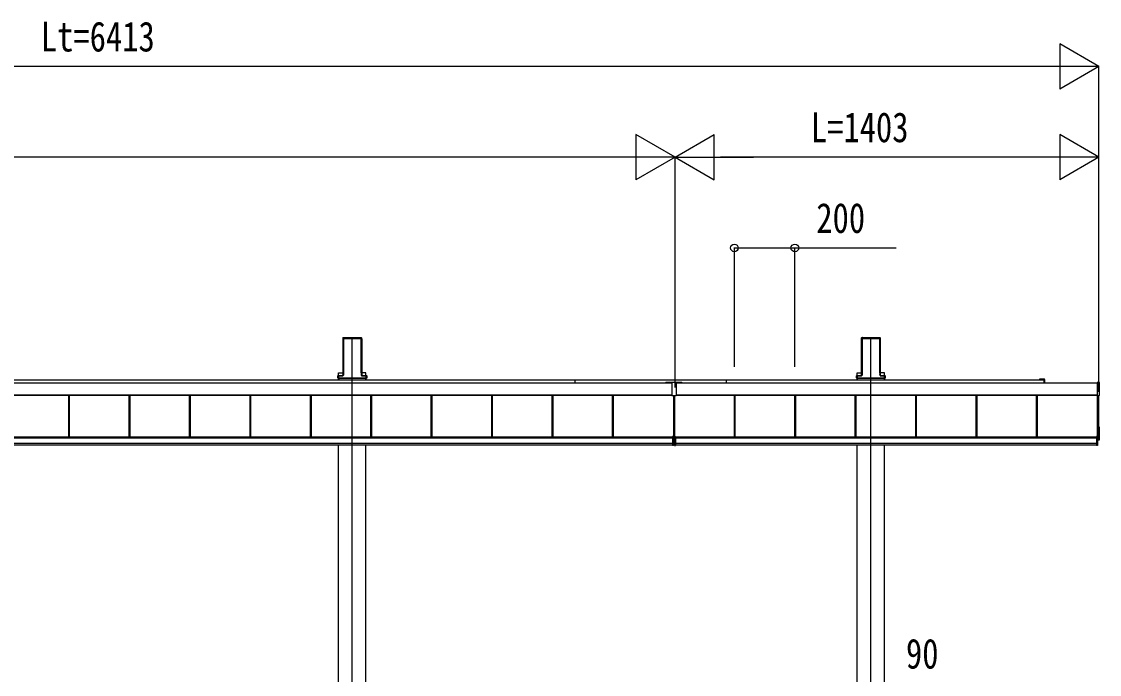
# Model space of a CAD drawing. Units: millimetres, scale not verified. Extents: x -12615 to 12615, y -8910 to 8910.
# Drawn here: x 33 to 3600, y -3574 to -1415 of the extents above; entities that cross this region are included whole.
import ezdxf
from ezdxf.enums import TextEntityAlignment as Align

# ---------------------------------------------------------------- set-up
doc = ezdxf.new("R2010")
doc.units = ezdxf.units.MM
doc.header["$LTSCALE"] = 50
for name, color, linetype in [('0-3_YKK_12', 2, 'Continuous'), ('0-4_YKK_13', 4, 'Continuous'), ('0-5_YKK_A1', 4, 'Continuous'), ('0-6_YKK_D', 6, 'Continuous')]:
    doc.layers.add(name, color=color, linetype=linetype)
doc.styles.add('ＭＳ ゴシック', font='')
doc.styles.get('ＭＳ ゴシック').set_extended_font_data('MS Gothic')

msp = doc.modelspace()

# ---------------------------------------------------------------- linework, layer by layer
at = {"layer": '0-3_YKK_12'}
for p, q in [((1127.06, -5765), (1127.06, -2460.69)), ((2843.06, -5765), (2843.06, -2460.69))]:
    msp.add_line(p, q, dxfattribs=at)
at = {"layer": '0-4_YKK_13'}
for p, q in [((1865.06, -2609.61), (1865.06, -2599.13)), ((1865.06, -2599.13), (2365.06, -2599.13)), ((2365.06, -2609.61), (2365.06, -2599.13)), ((2165.06, -2607.71), (2165.06, -2609.71)), ((2165.06, -2607.71), (2218.06, -2607.71)), ((2165.06, -2609.71), (2184.06, -2609.71)), ((2184.06, -2609.71), (2184.06, -2652.71)), ((2199.06, -2609.71), (2199.06, -2652.71)), ((2199.06, -2609.71), (2218.06, -2609.71)), ((2218.06, -2609.71), (2218.06, -2607.71)), ((2199.06, -2652.71), (2184.06, -2652.71))]:
    msp.add_line(p, q, dxfattribs=at)
at = {"layer": '0-5_YKK_A1'}
for p, q in [((1096.17, -2460.19), (1095.82, -2465.69)), ((1096.61, -2460.65), (1096.17, -2460.19)), ((1096.67, -2459.72), (1098.71, -2459.72)), ((1096.67, -2459.72), (1097.11, -2460.19)), ((1097.19, -2461.21), (1097.19, -2576.34)), ((1099.02, -2460.05), (1098.71, -2459.72)), ((1099.02, -2460.05), (1155.1, -2460.05)), ((1155.1, -2460.05), (1155.41, -2459.72)), ((1155.41, -2459.72), (1157.45, -2459.72)), ((1156.93, -2576.34), (1156.93, -2461.21)), ((1157.01, -2460.19), (1157.45, -2459.72)), ((1157.95, -2460.19), (1157.51, -2460.65)), ((1157.95, -2460.19), (1158.3, -2465.69)), ((2812.17, -2460.19), (2811.82, -2465.69)), ((2812.61, -2460.65), (2812.17, -2460.19)), ((2812.67, -2459.72), (2814.71, -2459.72)), ((2812.67, -2459.72), (2813.11, -2460.19)), ((2813.19, -2461.21), (2813.19, -2576.34)), ((2815.02, -2460.05), (2814.71, -2459.72)), ((2815.02, -2460.05), (2871.1, -2460.05)), ((2871.1, -2460.05), (2871.41, -2459.72)), ((2871.41, -2459.72), (2873.45, -2459.72)), ((2872.93, -2576.34), (2872.93, -2461.21)), ((2873.01, -2460.19), (2873.45, -2459.72)), ((2873.95, -2460.19), (2873.51, -2460.65)), ((2873.95, -2460.19), (2874.3, -2465.69)), ((1095.81, -2466.04), (1095.81, -2582.71)), ((1096.69, -2576.66), (1096.69, -2461.54)), ((1099.56, -2463.19), (1154.56, -2463.19)), ((1099.56, -2584.54), (1099.56, -2463.19)), ((1157.43, -2461.54), (1157.43, -2576.66)), ((1158.31, -2466.04), (1158.31, -2582.71)), ((2811.81, -2466.04), (2811.81, -2582.71)), ((2812.69, -2576.66), (2812.69, -2461.54)), ((2815.56, -2463.19), (2870.56, -2463.19)), ((2815.56, -2584.54), (2815.56, -2463.19)), ((2873.43, -2461.54), (2873.43, -2576.66)), ((2874.31, -2466.04), (2874.31, -2582.71)), ((-2632.94, -2599.63), (1865.06, -2599.63)), ((1079.19, -2593.46), (1079.19, -2593.96)), ((1079.19, -2593.96), (1079.65, -2593.96)), ((1079.65, -2593.46), (1079.65, -2586.58)), ((1081.65, -2593.46), (1079.65, -2593.46)), ((1081.65, -2593.96), (1079.65, -2593.96)), ((1079.66, -2593.46), (1079.66, -2593.96)), ((1079.69, -2585.61), (1094.7, -2585.61)), ((1081.65, -2586.66), (1081.65, -2593.46)), ((1095.23, -2586.66), (1081.65, -2586.66)), ((1081.65, -2593.46), (1172.47, -2593.46)), ((1081.65, -2593.46), (1081.65, -2593.96)), ((1081.65, -2593.96), (1172.47, -2593.96)), ((1081.86, -2576.28), (1095.81, -2576.28)), ((1081.86, -2585.61), (1081.86, -2576.28)), ((1081.86, -2599.63), (1081.86, -2593.96)), ((1082.06, -2593.96), (1082.06, -2599.63)), ((1083.06, -2593.62), (1171.06, -2593.62)), ((1095.8, -2583.07), (1095.7, -2584.68)), ((1096.22, -2585.23), (1096.6, -2579.14)), ((1097.1, -2579.17), (1096.72, -2585.26)), ((1157.4, -2585.26), (1157.02, -2579.17)), ((1157.52, -2579.14), (1157.9, -2585.23)), ((1172.26, -2576.28), (1158.31, -2576.28)), ((1158.32, -2583.07), (1158.42, -2584.68)), ((1158.89, -2586.17), (1172.47, -2586.17)), ((1172.47, -2586.66), (1158.89, -2586.66)), ((1159.42, -2585.61), (1174.43, -2585.61)), ((1172.06, -2593.96), (1172.06, -2599.63)), ((1172.26, -2585.61), (1172.26, -2576.28)), ((1172.26, -2599.63), (1172.26, -2593.96)), ((1172.47, -2586.17), (1172.47, -2586.66)), ((1172.47, -2593.46), (1172.47, -2586.66)), ((1174.46, -2593.46), (1172.47, -2593.46)), ((1172.47, -2593.46), (1172.47, -2593.96)), ((1174.46, -2593.96), (1172.47, -2593.96)), ((1174.46, -2586.58), (1174.46, -2593.46)), ((1174.93, -2593.96), (1174.46, -2593.96)), ((1174.47, -2593.46), (1174.47, -2593.96)), ((1174.93, -2593.46), (1174.93, -2593.96)), ((2365.06, -2599.63), (3402.31, -2599.63)), ((2795.19, -2593.46), (2795.19, -2593.96)), ((2795.19, -2593.96), (2795.65, -2593.96)), ((2795.65, -2593.46), (2795.65, -2586.58)), ((2797.65, -2593.46), (2795.65, -2593.46)), ((2797.65, -2593.96), (2795.65, -2593.96)), ((2795.66, -2593.46), (2795.66, -2593.96)), ((2795.69, -2585.61), (2810.7, -2585.61)), ((2797.65, -2586.66), (2797.65, -2593.46)), ((2811.23, -2586.66), (2797.65, -2586.66)), ((2797.65, -2593.46), (2888.47, -2593.46)), ((2797.65, -2593.46), (2797.65, -2593.96)), ((2797.65, -2593.96), (2888.47, -2593.96)), ((2797.86, -2576.28), (2811.81, -2576.28)), ((2797.86, -2585.61), (2797.86, -2576.28)), ((2797.86, -2599.63), (2797.86, -2593.96)), ((2798.06, -2593.96), (2798.06, -2599.63)), ((2799.06, -2593.62), (2887.06, -2593.62)), ((2811.8, -2583.07), (2811.7, -2584.68)), ((2812.22, -2585.23), (2812.6, -2579.14)), ((2813.1, -2579.17), (2812.72, -2585.26)), ((2873.4, -2585.26), (2873.02, -2579.17)), ((2873.52, -2579.14), (2873.9, -2585.23)), ((2888.26, -2576.28), (2874.31, -2576.28)), ((2874.32, -2583.07), (2874.42, -2584.68)), ((2874.89, -2586.17), (2888.47, -2586.17)), ((2888.47, -2586.66), (2874.89, -2586.66)), ((2875.42, -2585.61), (2890.43, -2585.61)), ((2888.06, -2593.96), (2888.06, -2599.63)), ((2888.26, -2585.61), (2888.26, -2576.28)), ((2888.26, -2599.63), (2888.26, -2593.96)), ((2888.47, -2586.17), (2888.47, -2586.66)), ((2888.47, -2593.46), (2888.47, -2586.66)), ((2890.46, -2593.46), (2888.47, -2593.46)), ((2888.47, -2593.46), (2888.47, -2593.96)), ((2890.46, -2593.96), (2888.47, -2593.96)), ((2890.46, -2586.58), (2890.46, -2593.46)), ((2890.93, -2593.96), (2890.46, -2593.96)), ((2890.47, -2593.46), (2890.47, -2593.96)), ((2890.93, -2593.46), (2890.93, -2593.96)), ((3407.6, -2597.13), (3402.31, -2597.13)), ((3402.31, -2599.63), (3415.76, -2599.63)), ((3416.06, -2597.13), (3408.52, -2597.13)), ((3416.06, -2599.93), (3416.06, -2609.61)), ((3418.56, -2609.61), (3418.56, -2599.63)), ((-2808.44, -2609.61), (2165.06, -2609.61)), ((2218.06, -2609.61), (3591.56, -2609.61)), ((3599.56, -2650.05), (3599.56, -2609.02)), ((-2808.44, -2649.55), (2184.06, -2649.55)), ((-2808.44, -2649.79), (2184.06, -2649.79)), ((188.56, -2787.7), (188.56, -2649.79)), ((188.56, -2787.7), (188.56, -2649.79)), ((191.16, -2787.7), (191.16, -2649.79)), ((191.16, -2787.7), (191.16, -2649.79)), ((191.56, -2787.7), (191.56, -2649.79)), ((388.56, -2787.7), (388.56, -2649.79)), ((391.16, -2787.7), (391.16, -2649.79)), ((391.56, -2787.7), (391.56, -2649.79)), ((588.56, -2787.7), (588.56, -2649.79)), ((591.16, -2787.7), (591.16, -2649.79)), ((591.56, -2787.7), (591.56, -2649.79)), ((788.56, -2787.7), (788.56, -2649.79)), ((791.16, -2787.7), (791.16, -2649.79)), ((791.56, -2787.7), (791.56, -2649.79)), ((988.56, -2787.7), (988.56, -2649.79)), ((991.16, -2787.7), (991.16, -2649.79)), ((991.56, -2787.7), (991.56, -2649.79)), ((1188.56, -2787.7), (1188.56, -2649.79)), ((1191.16, -2787.7), (1191.16, -2649.79)), ((1191.56, -2787.7), (1191.56, -2649.79)), ((1388.56, -2787.7), (1388.56, -2649.79)), ((1391.16, -2787.7), (1391.16, -2649.79)), ((1391.56, -2787.7), (1391.56, -2649.79)), ((1588.56, -2787.7), (1588.56, -2649.79)), ((1591.16, -2787.7), (1591.16, -2649.79)), ((1591.56, -2787.7), (1591.56, -2649.79)), ((1788.56, -2787.7), (1788.56, -2649.79)), ((1791.16, -2787.7), (1791.16, -2649.79)), ((1791.56, -2787.7), (1791.56, -2649.79)), ((1988.56, -2787.7), (1988.56, -2649.79)), ((1991.16, -2787.7), (1991.16, -2649.79)), ((1991.56, -2787.7), (1991.56, -2649.79)), ((2190.06, -2652.71), (2190.06, -2787.44)), ((2190.26, -2652.71), (2190.26, -2787.44)), ((2192.77, -2652.71), (2192.77, -2787.44)), ((2193.06, -2652.71), (2193.06, -2787.44)), ((2199.06, -2649.55), (3591.56, -2649.55)), ((2199.06, -2649.79), (3591.56, -2649.79)), ((2391.56, -2787.7), (2391.56, -2649.79)), ((2394.56, -2787.7), (2394.56, -2649.79)), ((2591.56, -2787.7), (2591.56, -2649.79)), ((2594.16, -2787.7), (2594.16, -2649.79)), ((2594.56, -2787.7), (2594.56, -2649.79)), ((2791.56, -2787.7), (2791.56, -2649.79)), ((2794.16, -2787.7), (2794.16, -2649.79)), ((2794.56, -2787.7), (2794.56, -2649.79)), ((2991.56, -2787.7), (2991.56, -2649.79)), ((2994.16, -2787.7), (2994.16, -2649.79)), ((2994.56, -2787.7), (2994.56, -2649.79)), ((3191.56, -2787.7), (3191.56, -2649.79)), ((3194.16, -2787.7), (3194.16, -2649.79)), ((3194.56, -2787.7), (3194.56, -2649.79)), ((3391.56, -2787.7), (3391.56, -2649.79)), ((3394.16, -2787.7), (3394.16, -2649.79)), ((3394.56, -2787.7), (3394.56, -2649.79)), ((3591.56, -2650.82), (3591.56, -2651.32)), ((3591.56, -2651.32), (3599.09, -2650.86)), ((3593.06, -2814.97), (3593.06, -2651.23)), ((3598.06, -2796.94), (3598.06, -2650.92)), ((3599.09, -2755.8), (3598.06, -2755.73)), ((3599.56, -2797.32), (3599.56, -2756.29)), ((-2806.44, -2787.7), (2186.56, -2787.7)), ((-2806.44, -2789.71), (2186.56, -2789.71)), ((-2806.44, -2791.51), (2186.56, -2791.51)), ((-2806.44, -2791.51), (2186.56, -2791.51)), ((-2806.44, -2808.48), (2186.56, -2808.48)), ((-2806.44, -2814.97), (2186.56, -2814.97)), ((1081.86, -5565), (1081.86, -2814.97)), ((1172.26, -5565), (1172.26, -2814.97)), ((2190.06, -2787.44), (2186.56, -2787.44)), ((2190.06, -2809.88), (2186.56, -2809.88)), ((2190.06, -2816.49), (2186.56, -2816.49)), ((2190.26, -2787.44), (2192.77, -2787.44)), ((2193.06, -2787.44), (2196.56, -2787.44)), ((2193.06, -2809.88), (2196.56, -2809.88)), ((2193.06, -2816.49), (2196.56, -2816.49)), ((2196.56, -2787.7), (3589.56, -2787.7)), ((2196.56, -2789.71), (3589.56, -2789.71)), ((2196.56, -2791.51), (3589.56, -2791.51)), ((2196.56, -2791.51), (3589.56, -2791.51)), ((2196.56, -2808.48), (3589.56, -2808.48)), ((2196.56, -2814.97), (3589.56, -2814.97)), ((2797.86, -5565), (2797.86, -2814.97)), ((2888.26, -5565), (2888.26, -2814.97)), ((3593.06, -2787.44), (3589.56, -2787.44)), ((3593.06, -2809.88), (3589.56, -2809.88)), ((3593.06, -2816.49), (3589.56, -2816.49)), ((3598.06, -2796.94), (3593.06, -2796.94)), ((3593.06, -2798.49), (3599.09, -2798.12))]:
    msp.add_line(p, q, dxfattribs=at)
for points in [[(1079.19, -2586.11), (1079.19, -2593.46), (1079.65, -2593.46)], [(1081.65, -2586.66), (1081.65, -2586.17), (1095.23, -2586.17)], [(1174.93, -2586.11), (1174.93, -2593.46), (1174.46, -2593.46)], [(2795.19, -2586.11), (2795.19, -2593.46), (2795.65, -2593.46)], [(2797.65, -2586.66), (2797.65, -2586.17), (2811.23, -2586.17)], [(2890.93, -2586.11), (2890.93, -2593.46), (2890.46, -2593.46)], [(3599.09, -2608.53), (3591.56, -2608.07), (3591.56, -2608.57), (3591.56, -2650.82)], [(2186.56, -2787.44), (2186.56, -2809.88), (2186.56, -2816.49)], [(2187.06, -2787.44), (2187.06, -2809.88), (2187.06, -2816.49)], [(2190.06, -2787.44), (2190.06, -2809.88), (2190.06, -2816.49)], [(2193.06, -2787.44), (2193.06, -2809.88), (2193.06, -2816.49)], [(2196.06, -2787.44), (2196.06, -2809.88), (2196.06, -2816.49)], [(2196.56, -2787.44), (2196.56, -2809.88), (2196.56, -2816.49)], [(3589.56, -2787.44), (3589.56, -2809.88), (3589.56, -2816.49)], [(3590.06, -2787.44), (3590.06, -2809.88), (3590.06, -2816.49)], [(3593.06, -2787.44), (3593.06, -2809.88), (3593.06, -2816.49)]]:
    msp.add_lwpolyline(points, dxfattribs=at)
for centre, radius, start, end in [((1080.16, -2586.58), 0.501, 90.24971, 179.75029), ((1173.96, -2586.58), 0.501, 0.24971, 89.75029), ((2796.16, -2586.58), 0.501, 90.24971, 179.75029), ((2889.96, -2586.58), 0.501, 0.24971, 89.75029), ((3402.31, -2598.38), 1.25, 90, 270), ((3407.6, -2597.33), 0.2, 23.57818, 90), ((3408.06, -2597.13), 0.3, 203.57818, 336.42182), ((3408.52, -2597.33), 0.2, 90, 156.42182), ((3415.76, -2599.93), 0.3, 360, 90), ((3416.06, -2599.63), 2.5, 0, 90), ((3599.06, -2609.02), 0.497, 0.05228, 86.83056), ((3598.69, -2650.08), 0.873, 297.46207, 2.25858), ((3599.06, -2756.29), 0.497, 0.05228, 86.83056), ((3598.69, -2797.35), 0.873, 297.46207, 2.25858)]:
    msp.add_arc(centre, radius, start, end, dxfattribs=at)
for centre, major_axis, ratio, start_param, end_param in [((1096.67, -2460.22), (0.346, -0.364), 0.996462, 2.3838095, 3.8892836), ((1096.38, -2463.69), (0.22, 3.04), 0.070684, 5.5043854, 6.2286971), ((1096.88, -2463.72), (0.22, 3.54), 0.060877, 5.5025319, 6.2268436), ((1157.24, -2463.72), (-0.22, 3.54), 0.060877, 0.0563417, 0.7806534), ((1157.74, -2463.69), (-0.22, 3.04), 0.070684, 0.0544883, 0.7787999), ((1157.45, -2460.22), (-0.346, -0.364), 0.996462, 2.3939017, 3.8993758), ((2812.67, -2460.22), (0.346, -0.364), 0.996462, 2.3838095, 3.8892836), ((2812.38, -2463.69), (0.22, 3.04), 0.070684, 5.5043854, 6.2286971), ((2812.88, -2463.72), (0.22, 3.54), 0.060877, 5.5025319, 6.2268436), ((2873.24, -2463.72), (-0.22, 3.54), 0.060877, 0.0563417, 0.7806534), ((2873.74, -2463.69), (-0.22, 3.04), 0.070684, 0.0544883, 0.7787999), ((2873.45, -2460.22), (-0.346, -0.364), 0.996462, 2.3939017, 3.8993758), ((1095.85, -2465.69), (0.031, 0.5), 0.061627, 1.5746234, 2.3600215), ((1158.27, -2465.69), (-0.031, 0.5), 0.061627, 3.9231638, 4.7085619), ((2811.85, -2465.69), (0.031, 0.5), 0.061627, 1.5746234, 2.3600215), ((2874.27, -2465.69), (-0.031, 0.5), 0.061627, 3.9231638, 4.7085619), ((1079.69, -2586.11), (0.355, -0.355), 0.99628, 2.358058, 3.9251274), ((1081.65, -2586.57), (2, 0), 0.045872, 3.2026792, 4.712389), ((1081.65, -2586.07), (1.5, 0), 0.061163, 3.2026792, 4.712389), ((1094.7, -2584.61), (0.691, -0.728), 0.996462, 5.5254021, 7.0308762), ((1095.22, -2585.16), (-0.693, 0.73), 0.992955, 2.3838095, 3.8892836), ((1095.22, -2585.16), (1.04, -1.09), 0.996462, 5.5254021, 7.0308762), ((1095.77, -2583.07), (0.031, 0.5), 0.061627, 4.716216, 5.5016142), ((1096.38, -2579.14), (0.22, 3.5), 0.061627, 4.716216, 5.5016142), ((1096.88, -2579.17), (0.22, 4), 0.053972, 4.7153191, 5.5007173), ((1157.24, -2579.17), (-0.22, 4), 0.053972, 0.782468, 1.5678662), ((1158.9, -2585.16), (-1.04, -1.09), 0.996462, 5.5354944, 7.0409685), ((1157.74, -2579.14), (-0.22, 3.5), 0.061627, 0.7815711, 1.5669693), ((1158.9, -2585.16), (0.693, 0.73), 0.992955, 2.3939017, 3.8993758), ((1158.35, -2583.07), (-0.031, 0.5), 0.061627, 0.7815711, 1.5669693), ((1159.42, -2584.61), (-0.691, -0.728), 0.996462, 5.5354944, 7.0409685), ((1172.47, -2586.07), (1.5, 0), 0.061163, 4.712389, 6.2220988), ((1172.47, -2586.57), (2, 0), 0.045872, 4.712389, 6.2220988), ((1174.43, -2586.11), (-0.355, -0.355), 0.99628, 2.358058, 3.9251274), ((2795.69, -2586.11), (0.355, -0.355), 0.99628, 2.358058, 3.9251274), ((2797.65, -2586.57), (2, 0), 0.045872, 3.2026792, 4.712389), ((2797.65, -2586.07), (1.5, 0), 0.061163, 3.2026792, 4.712389), ((2810.7, -2584.61), (0.691, -0.728), 0.996462, 5.5254021, 7.0308762), ((2811.22, -2585.16), (-0.693, 0.73), 0.992955, 2.3838095, 3.8892836), ((2811.22, -2585.16), (1.04, -1.09), 0.996462, 5.5254021, 7.0308762), ((2811.77, -2583.07), (0.031, 0.5), 0.061627, 4.716216, 5.5016142), ((2812.38, -2579.14), (0.22, 3.5), 0.061627, 4.716216, 5.5016142), ((2812.88, -2579.17), (0.22, 4), 0.053972, 4.7153191, 5.5007173), ((2873.24, -2579.17), (-0.22, 4), 0.053972, 0.782468, 1.5678662), ((2874.9, -2585.16), (-1.04, -1.09), 0.996462, 5.5354944, 7.0409685), ((2873.74, -2579.14), (-0.22, 3.5), 0.061627, 0.7815711, 1.5669693), ((2874.9, -2585.16), (0.693, 0.73), 0.992955, 2.3939017, 3.8993758), ((2874.35, -2583.07), (-0.031, 0.5), 0.061627, 0.7815711, 1.5669693), ((2875.42, -2584.61), (-0.691, -0.728), 0.996462, 5.5354944, 7.0409685), ((2888.47, -2586.07), (1.5, 0), 0.061163, 4.712389, 6.2220988), ((2888.47, -2586.57), (2, 0), 0.045872, 4.712389, 6.2220988), ((2890.43, -2586.11), (-0.355, -0.355), 0.99628, 2.358058, 3.9251274)]:
    msp.add_ellipse(centre, major_axis=major_axis, ratio=ratio, start_param=start_param, end_param=end_param, dxfattribs=at)
at = {"layer": '0-6_YKK_D'}
for p, q in [((3598.06, -1563.19), (3468.16, -1488.19)), ((3468.16, -1488.19), (3468.16, -1638.19)), ((3448.06, -1563.19), (-2664.94, -1563.19)), ((3598.06, -1563.19), (3338.25, -1563.19)), ((3598.06, -1563.19), (3468.16, -1638.19)), ((3598.06, -2639.08), (3598.06, -1562.19)), ((2195.06, -1863.19), (2065.16, -1788.19)), ((2065.16, -1788.19), (2065.16, -1938.19)), ((2195.06, -1863.19), (2324.96, -1788.19)), ((2324.96, -1938.19), (2324.96, -1788.19)), ((3598.06, -1863.19), (3468.16, -1788.19)), ((3468.16, -1788.19), (3468.16, -1938.19)), ((2045.06, -1863.19), (-2664.94, -1863.19)), ((2195.06, -1863.19), (1935.25, -1863.19)), ((2195.06, -1863.19), (2065.16, -1938.19)), ((2195.06, -2624.35), (2195.06, -1862.19)), ((2195.06, -2624.35), (2195.06, -1862.19)), ((2195.06, -1863.19), (2324.96, -1938.19)), ((2195.06, -1863.19), (2454.87, -1863.19)), ((3448.06, -1863.19), (2345.06, -1863.19)), ((3598.06, -1863.19), (3338.25, -1863.19)), ((3598.06, -1863.19), (3468.16, -1938.19)), ((3598.06, -2624.35), (3598.06, -1862.19)), ((2391.56, -2556.01), (2391.56, -2162.19)), ((2591.56, -2556.01), (2591.56, -2162.19))]:
    msp.add_line(p, q, dxfattribs=at)
msp.add_lwpolyline([(2391.56, -2163.19), (2591.56, -2163.19), (2927.36, -2163.19)], dxfattribs=at)
for centre in [(2391.56, -2163.19), (2591.56, -2163.19)]:
    msp.add_circle(centre, 12.75, dxfattribs=at)

# ---------------------------------------------------------------- texts
at = {"layer": '0-6_YKK_D', "style": 'ＭＳ ゴシック', "width": 0.8}
for s, p in [('Lt=6413', (96.36, -1543.19)), ('L=1403', (2644.56, -1843.19)), ('200', (2662.56, -2143.19)), ('90', (2959.26, -3584.37))]:
    msp.add_text(s, height=98.97, dxfattribs=at).set_placement(p, align=Align.BOTTOM_LEFT)

doc.saveas('drawing.dxf')
